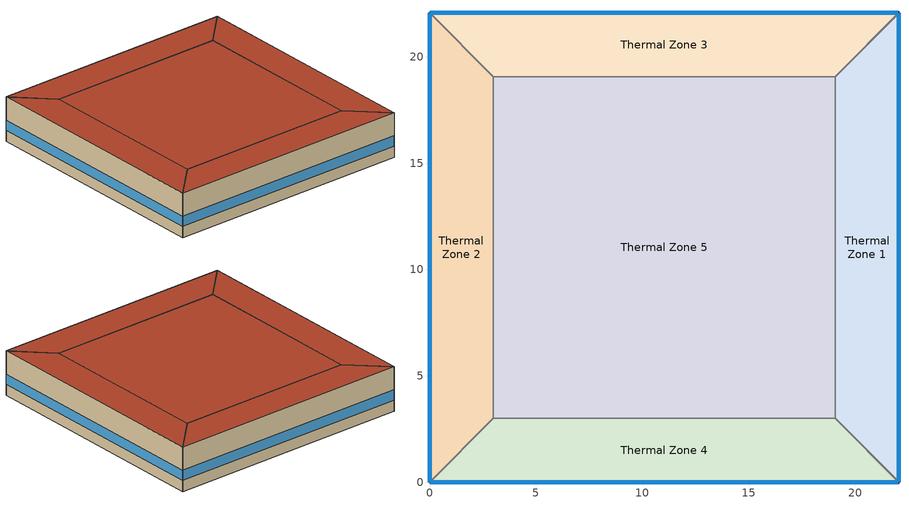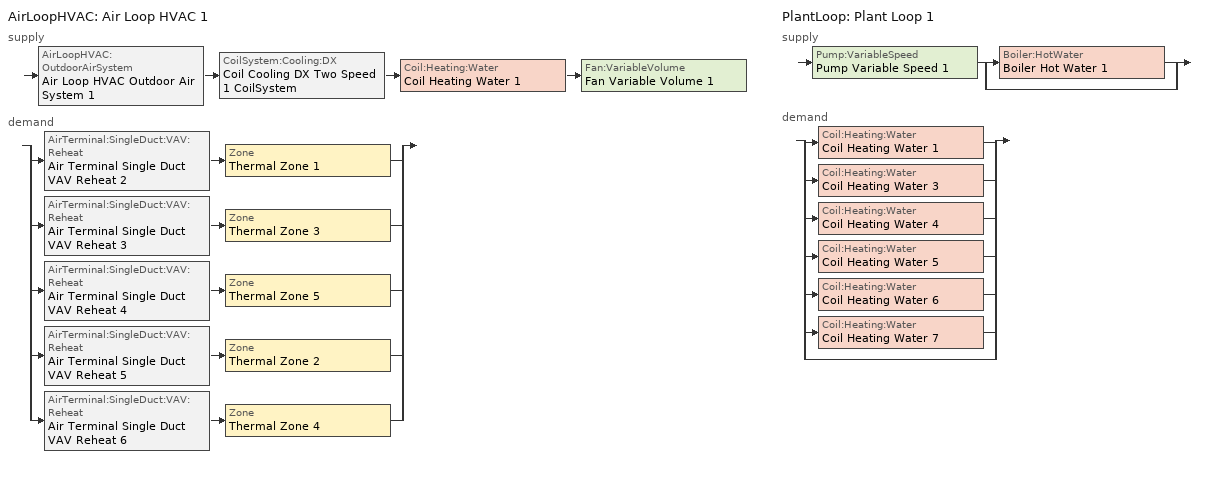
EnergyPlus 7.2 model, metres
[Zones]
Thermal Zone 2
 floor ground (000_ExtSlabCarpet_4in_ClimateZone 1-8): 0,0 0,22.07 3,19.07 3,3 z0
 wall outside (ASHRAE_189.1-2009_ExtWall_SteelFrame_ClimateZone 4-8): 0,22.07 0,0 z0:4
 wall to Thermal Zone 4 (000_Interior Wall): 0,0 3,3 z0:4
 wall to Thermal Zone 5 (000_Interior Wall): 3,3 3,19.07 z0:4
 wall to Thermal Zone 3 (000_Interior Wall): 3,19.07 0,22.07 z0:4
 window (ASHRAE_189.1-2009_ExtWindow_ClimateZone 4-5): 0,22.04 0,0.03 z1:1.92
 roof outside (ASHRAE_189.1-2009_ExtRoof_IEAD_ClimateZone 2-5): 3,3 3,19.07 0,22.07 0,0 z4
Thermal Zone 5
 floor ground (000_ExtSlabCarpet_4in_ClimateZone 1-8): 3,3 3,19.07 19.07,19.07 19.07,3 z0
 wall to Thermal Zone 1 (000_Interior Wall): 19.07,3 19.07,19.07 z0:4
 wall to Thermal Zone 3 (000_Interior Wall): 19.07,19.07 3,19.07 z0:4
 wall to Thermal Zone 4 (000_Interior Wall): 3,3 19.07,3 z0:4
 roof outside (ASHRAE_189.1-2009_ExtRoof_IEAD_ClimateZone 2-5): 19.07,3 19.07,19.07 3,19.07 3,3 z4
Thermal Zone 3
 floor ground (000_ExtSlabCarpet_4in_ClimateZone 1-8): 0,22.07 22.07,22.07 19.07,19.07 3,19.07 z0
 wall outside (ASHRAE_189.1-2009_ExtWall_SteelFrame_ClimateZone 4-8): 22.07,22.07 0,22.07 z0:4
 wall to Thermal Zone 1 (000_Interior Wall): 19.07,19.07 22.07,22.07 z0:4
 window (ASHRAE_189.1-2009_ExtWindow_ClimateZone 4-5): 22.04,22.07 0.03,22.07 z1:1.92
 roof outside (ASHRAE_189.1-2009_ExtRoof_IEAD_ClimateZone 2-5): 3,19.07 19.07,19.07 22.07,22.07 0,22.07 z4
Thermal Zone 4
 floor ground (000_ExtSlabCarpet_4in_ClimateZone 1-8): 22.07,0 0,0 3,3 19.07,3 z0
 wall outside (ASHRAE_189.1-2009_ExtWall_SteelFrame_ClimateZone 4-8): 0,0 22.07,0 z0:4
 wall to Thermal Zone 1 (000_Interior Wall): 22.07,0 19.07,3 z0:4
 window (ASHRAE_189.1-2009_ExtWindow_ClimateZone 4-5): 0.03,0 22.04,0 z1:1.92
 roof outside (ASHRAE_189.1-2009_ExtRoof_IEAD_ClimateZone 2-5): 19.07,3 3,3 0,0 22.07,0 z4
Thermal Zone 1
 floor ground (000_ExtSlabCarpet_4in_ClimateZone 1-8): 22.07,22.07 22.07,0 19.07,3 19.07,19.07 z0
 wall outside (ASHRAE_189.1-2009_ExtWall_SteelFrame_ClimateZone 4-8): 22.07,0 22.07,22.07 z0:4
 window (ASHRAE_189.1-2009_ExtWindow_ClimateZone 4-5): 22.07,0.03 22.07,22.04 z1:1.92
 roof outside (ASHRAE_189.1-2009_ExtRoof_IEAD_ClimateZone 2-5): 19.07,19.07 19.07,3 22.07,0 22.07,22.07 z4
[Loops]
AirLoopHVAC 'Air Loop HVAC 1'
 supply: AirLoopHVAC:OutdoorAirSystem 'Air Loop HVAC Outdoor Air System 1' > CoilSystem:Cooling:DX 'Coil Cooling DX Two Speed 1 CoilSystem' > Coil:Heating:Water 'Coil Heating Water 1' > Fan:VariableVolume 'Fan Variable Volume 1'
 demand: split
  | AirTerminal:SingleDuct:VAV:Reheat 'Air Terminal Single Duct VAV Reheat 2' > Zone 'Thermal Zone 1'
  | AirTerminal:SingleDuct:VAV:Reheat 'Air Terminal Single Duct VAV Reheat 3' > Zone 'Thermal Zone 3'
  | AirTerminal:SingleDuct:VAV:Reheat 'Air Terminal Single Duct VAV Reheat 4' > Zone 'Thermal Zone 5'
  | AirTerminal:SingleDuct:VAV:Reheat 'Air Terminal Single Duct VAV Reheat 5' > Zone 'Thermal Zone 2'
  | AirTerminal:SingleDuct:VAV:Reheat 'Air Terminal Single Duct VAV Reheat 6' > Zone 'Thermal Zone 4'
PlantLoop 'Plant Loop 1'
 supply: Pump:VariableSpeed 'Pump Variable Speed 1' > split
  | Boiler:HotWater 'Boiler Hot Water 1'
  | bypass
 demand: split
  | Coil:Heating:Water 'Coil Heating Water 1'
  | Coil:Heating:Water 'Coil Heating Water 3'
  | Coil:Heating:Water 'Coil Heating Water 4'
  | Coil:Heating:Water 'Coil Heating Water 5'
  | Coil:Heating:Water 'Coil Heating Water 6'
  | Coil:Heating:Water 'Coil Heating Water 7'
  | bypass
[Site:Location]
Sacramento Executive Arpt_CA_USA Design_Conditions: Latitude {deg}=38.5; Longitude {deg}=-121.5; Time Zone {hr}=-8; Elevation {m}=5
[SizingPeriod:DesignDay] Day of Month=21; Dry-Bulb Temperature Range Modifier Type=DefaultMultipliers; Barometric Pressure {Pa}=101265; Rain Indicator=No; Snow Indicator=No; Daylight Saving Time Indicator=No
Name | Month | Day Type | Maximum Dry-Bulb Temperature {C} | Daily Dry-Bulb Temperature Range {deltaC} | Humidity Condition Type | Wetbulb or DewPoint at Maximum Dry-Bulb {C} | Wind Speed {m/s} | Wind Direction {deg} | Solar Model Indicator | ASHRAE Clear Sky Optical Depth for Beam Irradiance (taub) | ASHRAE Clear Sky Optical Depth for Diffuse Irradiance (taud) | Sky Clearness | Enthalpy at Maximum Dry-Bulb {J/kg}
Sacramento Executive Arpt Ann Clg .4% Condns WB=>MDB | 7 | SummerDesignDay | 35.5 | 18.1 | Wetbulb | 22.6 | 3.4 | 220 | ASHRAETau | 0.382 | 2.325
Sacramento Executive Arpt Ann Clg .4% Condns DB=>MWB | 7 | SummerDesignDay | 37.9 | 18.1 | Wetbulb | 21.3 | 3.4 | 220 | ASHRAETau | 0.382 | 2.325
Sacramento Executive Arpt Ann Htg Wind 99% Condns WS=>MCDB | 12 | WinterDesignDay | 11.4 | 0 | Wetbulb | 11.4 | 10.6 | 320 | ASHRAEClearSky |  |  | 0
Sacramento Executive Arpt Ann Clg 2% Condns DB=>MWB | 7 | SummerDesignDay | 34.3 | 18.1 | Wetbulb | 19.8 | 3.4 | 220 | ASHRAETau | 0.382 | 2.325
Sacramento Executive Arpt Ann Htg 99% Condns DB | 12 | WinterDesignDay | 1 | 0 | Wetbulb | 1 | 0.9 | 320 | ASHRAEClearSky |  |  | 0
Sacramento Executive Arpt Ann Hum_n 99.6% Condns DP=>MCDB | 12 | WinterDesignDay | 10.8 | 0 | Dewpoint | -6.4 | 0.9 | 320 | ASHRAEClearSky |  |  | 0
Sacramento Executive Arpt Ann Clg 2% Condns DP=>MDB | 7 | SummerDesignDay | 25.4 | 18.1 | Dewpoint | 15.7 | 3.4 | 220 | ASHRAETau | 0.382 | 2.325
Sacramento Executive Arpt Ann Clg 1% Condns WB=>MDB | 7 | SummerDesignDay | 34 | 18.1 | Wetbulb | 21.5 | 3.4 | 220 | ASHRAETau | 0.382 | 2.325
Sacramento Executive Arpt Ann Clg .4% Condns DP=>MDB | 7 | SummerDesignDay | 29.1 | 18.1 | Dewpoint | 17.7 | 3.4 | 220 | ASHRAETau | 0.382 | 2.325
Sacramento Executive Arpt Ann Clg 2% Condns Enth=>MDB | 7 | SummerDesignDay | 32.5 | 18.1 | Enthalpy |  | 3.4 | 220 | ASHRAETau | 0.382 | 2.325 |  | 59000
Sacramento Executive Arpt Ann Clg 1% Condns DB=>MWB | 7 | SummerDesignDay | 36.2 | 18.1 | Wetbulb | 20.5 | 3.4 | 220 | ASHRAETau | 0.382 | 2.325
Sacramento Executive Arpt Ann Clg 2% Condns WB=>MDB | 7 | SummerDesignDay | 32.5 | 18.1 | Wetbulb | 20.6 | 3.4 | 220 | ASHRAETau | 0.382 | 2.325
Sacramento Executive Arpt Ann Htg Wind 99.6% Condns WS=>MCDB | 12 | WinterDesignDay | 11.7 | 0 | Wetbulb | 11.7 | 11.6 | 320 | ASHRAEClearSky |  |  | 0
Sacramento Executive Arpt Ann Clg .4% Condns Enth=>MDB | 7 | SummerDesignDay | 35.4 | 18.1 | Enthalpy |  | 3.4 | 220 | ASHRAETau | 0.382 | 2.325 |  | 66200
Sacramento Executive Arpt Ann Clg 1% Condns Enth=>MDB | 7 | SummerDesignDay | 34 | 18.1 | Enthalpy |  | 3.4 | 220 | ASHRAETau | 0.382 | 2.325 |  | 62200
Sacramento Executive Arpt Ann Hum_n 99% Condns DP=>MCDB | 12 | WinterDesignDay | 10.5 | 0 | Dewpoint | -3.9 | 0.9 | 320 | ASHRAEClearSky |  |  | 0
Sacramento Executive Arpt Ann Htg 99.6% Condns DB | 12 | WinterDesignDay | -0.4 | 0 | Wetbulb | -0.4 | 0.9 | 320 | ASHRAEClearSky |  |  | 0
Sacramento Executive Arpt Ann Clg 1% Condns DP=>MDB | 7 | SummerDesignDay | 26.9 | 18.1 | Dewpoint | 16.5 | 3.4 | 220 | ASHRAETau | 0.382 | 2.325
[Building]
Building 1
[Material] Thermal Absorptance=0.9
Name | Roughness | Thickness {m} | Conductivity {W/m-K} | Density {kg/m3} | Specific Heat {J/kg-K} | Solar Absorptance | Visible Absorptance
Metal Decking | MediumSmooth | 0.0015 | 45.006 | 7680 | 418.4 | 0.7 | 0.3
000_G01a 19mm gypsum board | MediumSmooth | 0.019 | 0.16 | 800 | 1090 | 0.7 | 0.7
Roof Insulation [21] | MediumRough | 0.2105 | 0.049 | 265 | 836.8 | 0.7 | 0.7
MAT-CC05 4 HW CONCRETE | Rough | 0.1016 | 1.311 | 2240 | 836.8 | 0.7 | 0.7
Wall Insulation [39] | MediumRough | 0.1184 | 0.045 | 265 | 836.8 | 0.7 | 0.7
Roof Membrane | VeryRough | 0.0095 | 0.16 | 1121.29 | 1460 | 0.7 | 0.7
1/2IN Gypsum | Smooth | 0.0127 | 0.16 | 784.9 | 830 | 0.92 | 0.92
[Material:AirGap]
000_F04 Wall air space resistance: Thermal Resistance {m2-K/W}=0.15
[Material:NoMass] Thermal Absorptance=0.9; Solar Absorptance=0.7
Name | Roughness | Thermal Resistance {m2-K/W} | Visible Absorptance
CP02 CARPET PAD | VeryRough | 0.2165 | 0.8
MAT-SHEATH | Rough | 0.3626 | 0.7
[WindowMaterial:Glazing]
Theoretical Glass [207]: Optical Data Type=SpectralAverage; Thickness {m}=0.003; Solar Transmittance at Normal Incidence=0.3311; Front Side Solar Reflectance at Normal Incidence=0.6189; Back Side Solar Reflectance at Normal Incidence=0.6189; Visible Transmittance at Normal Incidence=0.44; Front Side Visible Reflectance at Normal Incidence=0.51; Back Side Visible Reflectance at Normal Incidence=0.51; Infrared Transmittance at Normal Incidence=0; Front Side Infrared Hemispherical Emissivity=0.9; Back Side Infrared Hemispherical Emissivity=0.9; Conductivity {W/m-K}=0.0133; Dirt Correction Factor for Solar and Visible Transmittance=1; Solar Diffusing=No
[Construction]
000_Interior Wall: 000_G01a 19mm gypsum board, 000_F04 Wall air space resistance, 000_G01a 19mm gypsum board
ASHRAE_189.1-2009_ExtRoof_IEAD_ClimateZone 2-5: Roof Membrane, Roof Insulation [21], Metal Decking
ASHRAE_189.1-2009_ExtWindow_ClimateZone 4-5: Theoretical Glass [207]
000_ExtSlabCarpet_4in_ClimateZone 1-8: MAT-CC05 4 HW CONCRETE, CP02 CARPET PAD
ASHRAE_189.1-2009_ExtWall_SteelFrame_ClimateZone 4-8: MAT-SHEATH, Wall Insulation [39], 1/2IN Gypsum
[AirLoopHVAC]
Air Loop HVAC 1: Design Supply Air Flow Rate {m3/s}=AutoSize
[Sizing:System]
Air Loop HVAC 1: Type of Load to Size On=Sensible; Design Outdoor Air Flow Rate {m3/s}=Autosize; Minimum System Air Flow Ratio=0.3; Preheat Design Temperature {C}=7; Preheat Design Humidity Ratio {kgWater/kgDryAir}=0.008; Precool Design Temperature {C}=12.8; Precool Design Humidity Ratio {kgWater/kgDryAir}=0.008; Central Cooling Design Supply Air Temperature {C}=12.8; Central Heating Design Supply Air Temperature {C}=12.8; Sizing Option=NonCoincident; 100% Outdoor Air in Cooling=Yes; 100% Outdoor Air in Heating=Yes; Central Cooling Design Supply Air Humidity Ratio {kgWater/kgDryAir}=0.0085; Central Heating Design Supply Air Humidity Ratio {kgWater/kgDryAir}=0.008; Cooling Design Air Flow Method=DesignDay; Cooling Design Air Flow Rate {m3/s}=0; Heating Design Air Flow Method=DesignDay; Heating Design Air Flow Rate {m3/s}=0; System Outdoor Air Method=ZoneSum
[Controller:WaterCoil]
Controller Water Coil 1: Control Variable=Temperature; Action=Normal; Actuator Variable=Flow; Controller Convergence Tolerance {deltaC}=Autosize; Maximum Actuated Flow {m3/s}=Autosize; Minimum Actuated Flow {m3/s}=1e-07
[AvailabilityManager:Scheduled]
Name | Schedule
AvailabilityManager:Scheduled {cd6f737c-29ca-4296-8179-52b8603f9f75} | Schedule:Compact {4615dfa3-5072-4391-a839-f3a8db741b5d}
AvailabilityManager:Scheduled {23e3dc6e-349e-4125-903d-bbdca06114f8} | Schedule:Compact {668fd024-5168-44f9-abf8-565769cc4bd2}
[Controller:OutdoorAir]
Controller Outdoor Air 1: Minimum Outdoor Air Flow Rate {m3/s}=Autosize; Maximum Outdoor Air Flow Rate {m3/s}=Autosize; Economizer Control Type=FixedDryBulb; Economizer Control Action Type=ModulateFlow; Economizer Maximum Limit Dry-Bulb Temperature {C}=30; Economizer Maximum Limit Enthalpy {J/kg}=64000; Economizer Minimum Limit Dry-Bulb Temperature {C}=-100; Lockout Type=NoLockout; Minimum Limit Type=FixedMinimum; High Humidity Control=No; Control High Indoor Humidity Based on Outdoor Humidity Ratio=Yes; Heat Recovery Bypass Control Type=BypassWhenOAFlowGreaterThanMinimum
[SetpointManager:MixedAir] Control Variable=Temperature
Setpoint Manager Mixed Air 3; Setpoint Manager Mixed Air 2; Setpoint Manager Mixed Air 1
[CoilSystem:Cooling:DX]
Coil Cooling DX Two Speed 1 CoilSystem: Availability Schedule=Always_On; Cooling Coil=Coil Cooling DX Two Speed 1
[Coil:Cooling:DX:TwoSpeed]
Coil Cooling DX Two Speed 1: Availability Schedule=Always_On; Rated High Speed Total Cooling Capacity {W}=Autosize; Rated High Speed Sensible Heat Ratio=Autosize; Rated High Speed COP {W/W}=5.5; Rated High Speed Air Flow Rate {m3/s}=Autosize; Total Cooling Capacity Function of Temperature Curve=Curve Biquadratic 1; Total Cooling Capacity Function of Flow Fraction Curve=Curve Quadratic 1; Energy Input Ratio Function of Temperature Curve=Curve Biquadratic 2; Energy Input Ratio Function of Flow Fraction Curve=Curve Quadratic 2; Part Load Fraction Correlation Curve=Curve Quadratic 3; Rated Low Speed Total Cooling Capacity {W}=Autosize; Rated Low Speed Sensible Heat Ratio=0.69; Rated Low Speed COP {W/W}=6.6; Rated Low Speed Air Flow Rate {m3/s}=Autosize; Low Speed Total Cooling Capacity Function of Temperature Curve=Curve Biquadratic 3; Low Speed Energy Input Ratio Function of Temperature Curve=Curve Biquadratic 4; Condenser Type=AirCooled; High Speed Evaporative Condenser Effectiveness=0; Low Speed Evaporative Condenser Effectiveness=0; Basin Heater Capacity {W/K}=10; Basin Heater Setpoint Temperature {C}=2
[Coil:Heating:Water] Availability Schedule=Always_On; U-Factor Times Area Value {W/K}=Autosize; Maximum Water Flow Rate {m3/s}=Autosize; Performance Input Method=UFactorTimesAreaAndDesignWaterFlowRate; Rated Capacity {W}=Autosize; Rated Inlet Water Temperature {C}=82.2; Rated Inlet Air Temperature {C}=16.6; Rated Outlet Water Temperature {C}=71.1; Rated Outlet Air Temperature {C}=32.2; Rated Ratio for Air and Water Convection=0.5
Coil Heating Water 1; Coil Heating Water 3; Coil Heating Water 4; Coil Heating Water 5; Coil Heating Water 6; Coil Heating Water 7
[Fan:VariableVolume]
Fan Variable Volume 1: Availability Schedule=Always_On; Fan Efficiency=0.5; Pressure Rise {Pa}=500; Maximum Flow Rate {m3/s}=AutoSize; Fan Power Minimum Flow Rate Input Method=FixedFlowRate; Fan Power Minimum Flow Fraction=0; Fan Power Minimum Air Flow Rate {m3/s}=0; Motor Efficiency=0.93; Motor In Airstream Fraction=1; Fan Power Coefficient 1=0.0407599; Fan Power Coefficient 2=0.088045; Fan Power Coefficient 3=-0.0729261; Fan Power Coefficient 4=0.94374; Fan Power Coefficient 5=0
[SetpointManager:Scheduled] Control Variable=Temperature
Name | Schedule
Setpoint Manager Scheduled 1 | Deck_Temperature
Setpoint Manager Scheduled 2 | Hot_Water_Temperature
[AirTerminal:SingleDuct:VAV:Reheat] Availability Schedule=Always_On; Maximum Air Flow Rate {m3/s}=Autosize; Zone Minimum Air Flow Input Method=Constant; Constant Minimum Air Flow Fraction=0.3; Fixed Minimum Air Flow Rate {m3/s}=0.3; Maximum Hot Water or Steam Flow Rate {m3/s}=Autosize; Minimum Hot Water or Steam Flow Rate {m3/s}=0; Convergence Tolerance=0.001; Damper Heating Action=Normal; Maximum Flow per Zone Floor Area During Reheat {m3/s-m2}=Autocalculate; Maximum Flow Fraction During Reheat=Autocalculate; Maximum Reheat Air Temperature {C}=35
Name | Reheat Coil
Air Terminal Single Duct VAV Reheat 2 | Coil Heating Water 3
Air Terminal Single Duct VAV Reheat 3 | Coil Heating Water 4
Air Terminal Single Duct VAV Reheat 4 | Coil Heating Water 5
Air Terminal Single Duct VAV Reheat 5 | Coil Heating Water 6
Air Terminal Single Duct VAV Reheat 6 | Coil Heating Water 7
[PlantLoop]
Plant Loop 1: Fluid Type=Water; Plant Equipment Operation Scheme=Plant Loop 1 Operation Scheme List; Maximum Loop Temperature {C}=100; Minimum Loop Temperature {C}=0; Maximum Loop Flow Rate {m3/s}=Autosize; Minimum Loop Flow Rate {m3/s}=0; Plant Loop Volume {m3}=Autocalculate; Load Distribution Scheme=Optimal
[PlantEquipmentOperationSchemes]
Plant Loop 1 Operation Scheme List: Control Scheme Object Type 1=PlantEquipmentOperation:HeatingLoad; Control Scheme Name 1=Plant Loop 1 Heating Operation Scheme; Control Scheme Schedule Name 1=Plant Loop 1 On Schedule
[PlantEquipmentOperation:HeatingLoad]
Plant Loop 1 Heating Operation Scheme: Load Range Lower Limit 1 {W}=0; Load Range Upper Limit 1 {W}=1000000000; Range Equipment List Name 1=Plant Loop 1 Heating Equipment List
[PlantEquipmentList]
Plant Loop 1 Heating Equipment List: Boiler:HotWater, Boiler Hot Water 1
[Sizing:Plant]
Plant Loop 1: Loop Type=Heating; Design Loop Exit Temperature {C}=82; Loop Design Temperature Difference {deltaC}=11
[Pump:VariableSpeed]
Pump Variable Speed 1: Rated Flow Rate {m3/s}=Autosize; Rated Pump Head {Pa}=179352; Rated Power Consumption {W}=Autosize; Motor Efficiency=0.9; Fraction of Motor Inefficiencies to Fluid Stream=0; Coefficient 1 of the Part Load Performance Curve=0; Coefficient 2 of the Part Load Performance Curve=1; Coefficient 3 of the Part Load Performance Curve=0; Coefficient 4 of the Part Load Performance Curve=0; Minimum Flow Rate {m3/s}=0; Pump Control Type=Intermittent
[Boiler:HotWater]
Boiler Hot Water 1: Fuel Type=NaturalGas; Nominal Capacity {W}=Autosize; Nominal Thermal Efficiency=0.66; Design Water Outlet Temperature {C}=82; Design Water Flow Rate {m3/s}=Autosize; Minimum Part Load Ratio=0; Maximum Part Load Ratio=1; Optimum Part Load Ratio=1; Water Outlet Upper Temperature Limit {C}=99; Boiler Flow Mode=ConstantFlow; Parasitic Electric Load {W}=0; Sizing Factor=1
[Zone]
Thermal Zone 2; Thermal Zone 5; Thermal Zone 3; Thermal Zone 4; Thermal Zone 1
[ZoneControl:Thermostat] Control Object Type 1=ThermostatSetpoint:DualSetpoint; Control Name 1=Thermostat Setpoint Dual Setpoint 1
Name | Zone or ZoneList | Control Type Schedule
Thermal Zone 2 Thermostat | Thermal Zone 2 | Thermal Zone 2 Thermostat Schedule
Thermal Zone 5 Thermostat | Thermal Zone 5 | Thermal Zone 5 Thermostat Schedule
Thermal Zone 3 Thermostat | Thermal Zone 3 | Thermal Zone 3 Thermostat Schedule
Thermal Zone 4 Thermostat | Thermal Zone 4 | Thermal Zone 4 Thermostat Schedule
Thermal Zone 1 Thermostat | Thermal Zone 1 | Thermal Zone 1 Thermostat Schedule
[ThermostatSetpoint:DualSetpoint]
Thermostat Setpoint Dual Setpoint 1: Heating Setpoint Temperature Schedule=Heating Sch; Cooling Setpoint Temperature Schedule=Cooling Sch
[Zone equipment]
Thermal Zone 2: Air Terminal Single Duct VAV Reheat 5
Thermal Zone 5: Air Terminal Single Duct VAV Reheat 4
Thermal Zone 3: Air Terminal Single Duct VAV Reheat 3
Thermal Zone 4: Air Terminal Single Duct VAV Reheat 6
Thermal Zone 1: Air Terminal Single Duct VAV Reheat 2
[Sizing:Zone] Zone Cooling Design Supply Air Temperature Input Method=SupplyAirTemperature; Zone Cooling Design Supply Air Temperature {C}=14; Zone Heating Design Supply Air Temperature Input Method=SupplyAirTemperature; Zone Heating Design Supply Air Temperature {C}=40; Zone Cooling Design Supply Air Humidity Ratio {kgWater/kgDryAir}=0.0085; Zone Heating Design Supply Air Humidity Ratio {kgWater/kgDryAir}=0.008; Design Specification Outdoor Air Object=ASHRAE_90.1-2004 ClimateZone 1-8 MediumOffice WholeBuilding Ventilation; Cooling Design Air Flow Method=DesignDay; Cooling Design Air Flow Rate {m3/s}=0; Cooling Minimum Air Flow per Zone Floor Area {m3/s-m2}=0.000762; Cooling Minimum Air Flow {m3/s}=0; Cooling Minimum Air Flow Fraction=0; Heating Design Air Flow Method=DesignDay; Heating Design Air Flow Rate {m3/s}=0; Heating Maximum Air Flow per Zone Floor Area {m3/s-m2}=0.002032; Heating Maximum Air Flow {m3/s}=0.141576; Heating Maximum Air Flow Fraction=0.3
Thermal Zone 2; Thermal Zone 5; Thermal Zone 3; Thermal Zone 4; Thermal Zone 1
[DesignSpecification:OutdoorAir]
ASHRAE_90.1-2004 ClimateZone 1-8 MediumOffice WholeBuilding Ventilation: Outdoor Air Method=Sum; Outdoor Air Flow per Person {m3/s-person}=0.00943895; Outdoor Air Flow per Zone Floor Area {m3/s-m2}=0; Outdoor Air Flow per Zone {m3/s}=0; Outdoor Air Flow Air Changes per Hour {1/hr}=0
[Schedule:Day:Interval]
Hot_Water_Temperature_Default; Hot_Water_Temperature_Winter_Design_Day; Hot_Water_Temperature_Summer_Design_Day: No, 24:00, 67
Always_On_Winter_Design_Day; Always_On_Default; Always_On_Summer_Design_Day: No, 24:00, 1
Deck_Temperature_Summer_Design_Day; Deck_Temperature_Default; Deck_Temperature_Winter_Design_Day: No, 24:00, 12.8
Heating Sch Default: No, 24:00, 24
Cooling Sch Default: No, 24:00, 28
[Schedule:Week:Daily]
Schedule:Week:Daily {88aa12a7-b955-4e1e-848f-82ebdf267d6a}: Deck_Temperature_Default, Deck_Temperature_Default, Deck_Temperature_Default, Deck_Temperature_Default, Deck_Temperature_Default, Deck_Temperature_Default, Deck_Temperature_Default, Deck_Temperature_Default, Deck_Temperature_Summer_Design_Day, Deck_Temperature_Winter_Design_Day, Deck_Temperature_Default, Deck_Temperature_Default
Schedule:Week:Daily {9cb499ee-3b8a-4c00-8e68-d0d4d510fb9a}: Cooling Sch Default, Cooling Sch Default, Cooling Sch Default, Cooling Sch Default, Cooling Sch Default, Cooling Sch Default, Cooling Sch Default, Cooling Sch Default, Cooling Sch Default, Cooling Sch Default, Cooling Sch Default, Cooling Sch Default
Schedule:Week:Daily {40c08f3e-746c-4bf0-9ce9-a0857b1f869d}: Always_On_Default, Always_On_Default, Always_On_Default, Always_On_Default, Always_On_Default, Always_On_Default, Always_On_Default, Always_On_Default, Always_On_Summer_Design_Day, Always_On_Winter_Design_Day, Always_On_Default, Always_On_Default
Schedule:Week:Daily {ae191e40-3c80-461e-88a9-c2edf07416bf}: Hot_Water_Temperature_Default, Hot_Water_Temperature_Default, Hot_Water_Temperature_Default, Hot_Water_Temperature_Default, Hot_Water_Temperature_Default, Hot_Water_Temperature_Default, Hot_Water_Temperature_Default, Hot_Water_Temperature_Default, Hot_Water_Temperature_Summer_Design_Day, Hot_Water_Temperature_Winter_Design_Day, Hot_Water_Temperature_Default, Hot_Water_Temperature_Default
Schedule:Week:Daily {d7a647ab-0cf0-4695-bacf-08bf96ce5e14}: Heating Sch Default, Heating Sch Default, Heating Sch Default, Heating Sch Default, Heating Sch Default, Heating Sch Default, Heating Sch Default, Heating Sch Default, Heating Sch Default, Heating Sch Default, Heating Sch Default, Heating Sch Default
[Schedule:Year]
Deck_Temperature: Schedule:Week:Daily {88aa12a7-b955-4e1e-848f-82ebdf267d6a}, 1, 1, 12, 31
Cooling Sch: Schedule:Week:Daily {9cb499ee-3b8a-4c00-8e68-d0d4d510fb9a}, 1, 1, 12, 31
Always_On: Schedule:Week:Daily {40c08f3e-746c-4bf0-9ce9-a0857b1f869d}, 1, 1, 12, 31
Hot_Water_Temperature: Schedule:Week:Daily {ae191e40-3c80-461e-88a9-c2edf07416bf}, 1, 1, 12, 31
Heating Sch: Schedule:Week:Daily {d7a647ab-0cf0-4695-bacf-08bf96ce5e14}, 1, 1, 12, 31
[Schedule:Compact]
Schedule:Compact {4615dfa3-5072-4391-a839-f3a8db741b5d}; Schedule:Compact {668fd024-5168-44f9-abf8-565769cc4bd2}; Plant Loop 1 On Schedule: Through: 12/31, For: AllDays, Until: 24:00, 1
Thermal Zone 2 Thermostat Schedule; Thermal Zone 5 Thermostat Schedule; Thermal Zone 3 Thermostat Schedule; Thermal Zone 4 Thermostat Schedule; Thermal Zone 1 Thermostat Schedule: Through: 12/31, For: AllDays, Until: 24:00, 4
[Curve:Biquadratic]
Name | Coefficient1 Constant | Coefficient2 x | Coefficient3 x**2 | Coefficient4 y | Coefficient5 y**2 | Coefficient6 x*y | Minimum Value of x {BasedOnField A2} | Maximum Value of x {BasedOnField A2} | Minimum Value of y {BasedOnField A3} | Maximum Value of y {BasedOnField A3}
Curve Biquadratic 1 | 0.42415 | 0.04426 | -0.00042 | 0.00333 | -8e-05 | -0.00021 | 17 | 22 | 13 | 46
Curve Biquadratic 2 | 1.23649 | -0.02431 | 0.00057 | -0.01434 | 0.00063 | -0.00038 | 17 | 22 | 13 | 46
Curve Biquadratic 3; Curve Biquadratic 4 | 0 | 0 | 0 | 0 | 0 | 0 | 0 | 1 | 0 | 1
[Curve:Quadratic]
Name | Coefficient1 Constant | Coefficient2 x | Coefficient3 x**2 | Minimum Value of x {BasedOnField A2} | Maximum Value of x {BasedOnField A2}
Curve Quadratic 1 | 0.77136 | 0.34053 | -0.11088 | 0.75918 | 1.13877
Curve Quadratic 2 | 1.2055 | -0.32953 | 0.12308 | 0.75918 | 1.13877
Curve Quadratic 3 | 0.771 | 0.229 | 0 | 0 | 1
